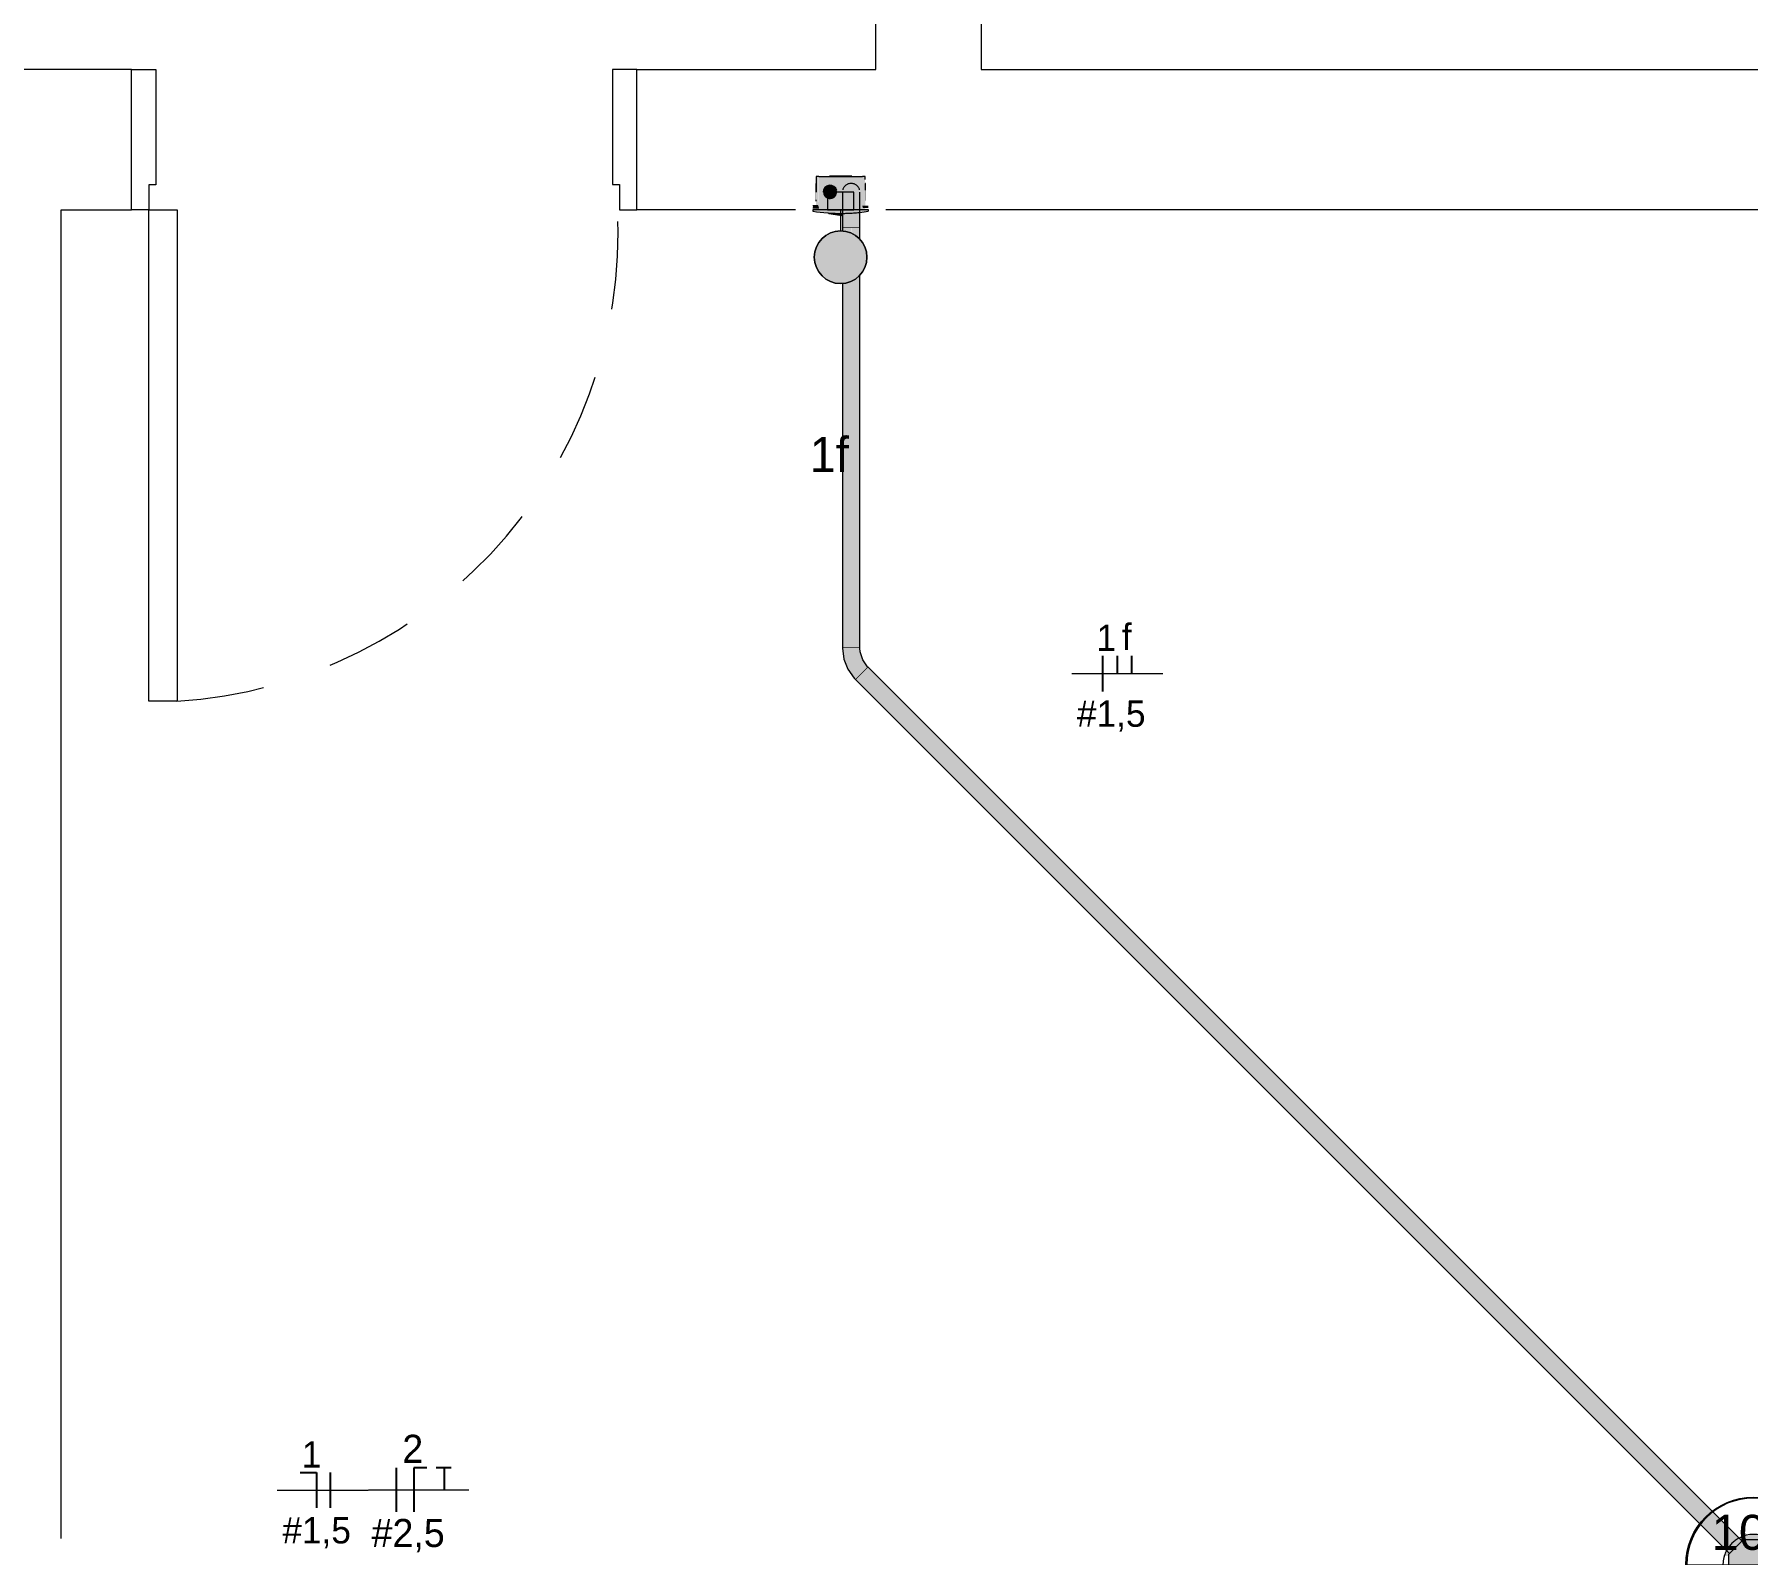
# Model space of a CAD drawing. Header units: metres. Extents: x 42.2 to 73.1, y -1.3 to 59.8.
# Drawn here: x 45.748 to 48.188, y 54.036 to 56.202 of the extents above; entities that cross this region are included whole.
import ezdxf

# ---------------------------------------------------------------- set-up
doc = ezdxf.new("R2010")
doc.units = ezdxf.units.M
doc.linetypes.add('Hidden 1_5', pattern=[0.0022, 0.0015, -0.0007])
doc.linetypes.add('IMPORT-HIDDEN2 _4_', pattern=[0.1875, 0.125, -0.0625])
for name, color, linetype, lineweight in [('A-ANNO-NOTE', 7, 'Continuous', 18), ('A-DETL', 7, 'Hidden 1_5', 18), ('ARQ-PAR', 7, 'Continuous', 18), ('ARQ-POR', 7, 'Continuous', 18), ('Dispositivos elétricos', 7, 'Continuous', 70), ('E-LITE', 7, 'Continuous', 50), ('E-LITE-EQPM-IDEN', 7, 'Continuous', 9), ('E-LITE-IDEN', 7, 'Continuous', 9), ('E-POWR-CNDT', 7, 'Continuous', 35), ('Identificadores de dispositivos elétricos', 7, 'Continuous', 9)]:
    doc.layers.add(name, color=color, linetype=linetype, lineweight=lineweight)
for name, color, linetype, lineweight, true_color in [('BASE ELETRICO__dwg', 7, 'Continuous', 18, 0x767676), ('Fase', 1, 'Continuous', 25, 0xff0000), ('Neutro', 5, 'Continuous', 25, 0x0000ff), ('Terra', 3, 'Continuous', 25, 0x00ff00)]:
    doc.layers.add(name, color=color, linetype=linetype, lineweight=lineweight, true_color=true_color)
doc.styles.add('Arial', font='arial.ttf', dxfattribs={"height": 0.05})
doc.styles.add('Century Gothic', font='GOTHIC.TTF', dxfattribs={"height": 0.05})
doc.styles.add('Century Gothic_1', font='GOTHIC.TTF', dxfattribs={"height": 0.04})
doc.styles.add('Century Gothic_2', font='GOTHIC.TTF', dxfattribs={"height": 0.0375})

# ---------------------------------------------------------------- blocks, each defined once
blk = doc.blocks.new('BASE ELETRICO__dwg-8227098-PLANTA BAIXA - TÉRREO')
at = {"layer": 'ARQ-PAR', "color": 252, "true_color": 0x8e8e8e}
blk.add_line((48.3463, 55.9518), (46.9603, 55.9518), dxfattribs=at)
at = {"layer": 'ARQ-PAR', "color": 252, "true_color": 0x8e8e8e, "flags": 128}
for points in [[(46.8313, 55.9518), (46.6058, 55.9518), (46.6058, 56.1518), (46.9458, 56.1518), (46.9458, 56.2518), (47.0958, 56.2518), (47.0958, 56.1518), (49.2058, 56.1518), (49.2058, 57.741)], [(45.8858, 55.9518), (45.8858, 56.1518), (44.1432, 56.1518)], [(45.7858, 54.0593), (45.7858, 55.9518), (45.8858, 55.9518), (45.8858, 56.1518)]]:
    blk.add_lwpolyline(points, dxfattribs=at)
at = {"layer": 'ARQ-POR', "color": 252, "true_color": 0x8e8e8e, "flags": 128}
for points in [[(45.9208, 56.1518), (45.9208, 55.9876), (45.9108, 55.9876), (45.9108, 55.952), (45.9008, 55.9518), (45.8858, 55.9518), (45.8858, 56.1518), (45.9208, 56.1518)], [(46.5708, 56.1518), (46.5708, 55.9878), (46.5808, 55.9878), (46.5808, 55.9518), (46.5908, 55.9518), (46.6058, 55.9518), (46.6058, 56.1518), (46.5708, 56.1518)], [(45.9508, 55.252), (45.9108, 55.252), (45.9108, 55.9518), (45.9508, 55.9518), (45.9508, 55.252)]]:
    blk.add_lwpolyline(points, dxfattribs=at)
at = {"layer": 'ARQ-POR', "color": 252, "linetype": 'IMPORT-HIDDEN2 _4_', "true_color": 0x8e8e8e}
blk.add_arc((45.9092, 55.9206), 0.6699, 273.5542, 5.7536, dxfattribs=at)
blk = doc.blocks.new('PVC Corrugado Amarelo_Caixa de Octogonal 4x4 - PVC Corrugado Amarelo_Caixa de Octogonal 4x4-V4-PLANTA BAIXA - TÉRREO')
at = {"layer": 'Dispositivos elétricos', "linetype": 'Hidden 1_5', "lineweight": 18, "true_color": 0xffff00}
h = blk.add_hatch(color=2, dxfattribs=at)
h.paths.add_polyline_path([(0, -0.0435), (0.0121, -0.0417), (0.0205, -0.0382), (0.0165, -0.0342), (0.0148, -0.0358), (-0.0148, -0.0358), (-0.0165, -0.0342), (-0.0205, -0.0382), (-0.0113, -0.042), (-0.0032, -0.0431)])
h.paths.add_polyline_path([(0.0382, -0.0205), (0.0415, -0.0125), (0.0358, -0.0125), (0.0358, -0.0148), (0.0342, -0.0165), (0.0371, -0.0194)])
h.paths.add_polyline_path([(-0.0382, -0.0205), (-0.0342, -0.0165), (-0.0358, -0.0148), (-0.0358, -0.0125), (-0.0415, -0.0125), (-0.0388, -0.0191)])
h.paths.add_polyline_path([(-0.0415, 0.0125), (-0.0358, 0.0125), (-0.0358, 0.0148), (-0.0342, 0.0165), (-0.0382, 0.0205), (-0.0409, 0.0139)])
h.paths.add_polyline_path([(0.0358, 0.0125), (0.0415, 0.0125), (0.0382, 0.0205), (0.0342, 0.0165), (0.0358, 0.0148), (0.0358, 0.0139)])
h.paths.add_polyline_path([(-0.0165, 0.0342), (-0.0148, 0.0358), (0.0148, 0.0358), (0.0165, 0.0342), (0.0205, 0.0382), (0.0113, 0.042), (0, 0.0435), (-0.0121, 0.0417), (-0.0205, 0.0382), (-0.0168, 0.0345)])
blk.add_hatch(color=2, dxfattribs=at).paths.add_polyline_path([(0.0113, -0.0358), (0.0148, -0.0358), (0.0358, -0.0148), (0.0358, 0.0148), (0.0148, 0.0358), (-0.0148, 0.0358), (-0.0358, 0.0148), (-0.0358, -0.0148), (-0.0148, -0.0358)])
at = {"layer": 'A-DETL'}
for start, end in [(118.2927, 151.7039), (28.2907, 61.6963), (163.2961, 180), (180, 196.7039), (360, 16.7093), (343.2907, 360), (208.2961, 241.6842), (298.2963, 331.7037)]:
    blk.add_arc((0, 0), 0.0435, start, end, dxfattribs=at)
at = {"layer": 'Dispositivos elétricos', "lineweight": 18}
for p, q in [((-0.0148, 0.0358), (-0.0358, 0.0148)), ((0.0148, 0.0358), (-0.0148, 0.0358)), ((0.0358, 0.0148), (0.0148, 0.0358)), ((-0.0358, 0.0148), (-0.0358, -0.0148)), ((0.0358, -0.0148), (0.0358, 0.0148)), ((-0.0358, -0.0148), (-0.0148, -0.0358)), ((0.0148, -0.0358), (0.0358, -0.0148)), ((-0.0148, -0.0358), (0.0148, -0.0358))]:
    blk.add_line(p, q, dxfattribs=at)
for start, end in [(61.7619, 118.2271), (151.7729, 163.226), (16.7748, 28.2252), (196.774, 208.2252), (331.7692, 343.2252), (241.7497, 298.2308)]:
    blk.add_arc((0, 0), 0.0435, start, end, dxfattribs=at)
blk = doc.blocks.new('1_a_1 Interruptor_Conjunto 4x2 - b_Paralelo-V40-PLANTA BAIXA - TÉRREO')
at = {"layer": 'E-LITE', "lineweight": 18, "true_color": 0xfbfbfb}
h = blk.add_hatch(color=7, dxfattribs=at)
h.paths.add_polyline_path([(0, 0.0051), (-0.0027, 0.0049), (-0.0025, 0), (0.0395, 0), (0.0395, 0.002), (0.0025, 0.0049)])
h.paths.add_polyline_path([(-0.0274, 0.003), (-0.0395, 0.002), (-0.0395, 0), (-0.0274, 0), (-0.0274, 0.0014)])
blk.add_hatch(color=7, dxfattribs=at).paths.add_polyline_path([(-0.0028, 0.0093), (-0.0025, 0.0049), (0, 0.0051), (0.0185, 0.0037), (0.0183, 0.0052), (0.0169, 0.0062), (-0.0026, 0.0092)])
at = {"layer": 'A-DETL'}
blk.add_line((-0.0274, 0), (-0.0027, 0), dxfattribs=at)
blk.add_arc((0, -0.2479), 0.253, 90.6265, 96.2073, dxfattribs=at)
at = {"layer": 'E-LITE', "lineweight": 18}
for p, q in [((-0.0395, 0.002), (-0.0395, 0)), ((-0.0395, 0), (-0.0274, 0)), ((-0.0026, 0), (0, 0)), ((0, 0), (0.0395, 0)), ((0.0395, 0), (0.0395, 0.002))]:
    blk.add_line(p, q, dxfattribs=at)
for start, end in [(96.2185, 98.9698), (81.0302, 90.6153)]:
    blk.add_arc((0, -0.2479), 0.253, start, end, dxfattribs=at)
blk = doc.blocks.new('PVC Corrugado Amarelo_Caixa de Luz 4x2 - PVC Corrugado Amarelo_Caixa de Luz 4x2-V13-PLANTA BAIXA - TÉRREO')
at = {"layer": 'E-POWR-CNDT', "linetype": 'Hidden 1_5', "lineweight": 18, "true_color": 0xffff00}
for points in [[(-0.035, 0.025), (-0.035, 0.0371), (-0.0355, 0.0371), (-0.0355, 0.025)], [(-0.0355, 0.0129), (-0.035, 0.0129), (-0.035, 0.025), (-0.0355, 0.025), (-0.0355, 0.0142)], [(-0.015, 0.015), (-0.0118, 0.0156), (-0.01, 0.0163), (-0.0073, 0.0188), (-0.0062, 0.0204), (-0.0052, 0.0234), (-0.0051, 0.0254), (-0.0056, 0.0282), (-0.0063, 0.03), (-0.0087, 0.0327), (-0.011, 0.0341), (-0.0129, 0.0347), (-0.015, 0.035), (-0.0176, 0.0347), (-0.02, 0.0337), (-0.0221, 0.0321), (-0.0237, 0.03), (-0.0248, 0.0266), (-0.0249, 0.0245), (-0.0244, 0.0218), (-0.0237, 0.02), (-0.0221, 0.0179), (-0.02, 0.0163), (-0.0176, 0.0153)], [(-0.015, 0.0475), (-0.0121, 0.0475), (-0.0121, 0.048), (-0.0155, 0.048), (-0.0155, 0.0475)], [(-0.0062, 0.0475), (0, 0.0475), (0, 0.048), (-0.0121, 0.0478), (-0.0121, 0.0475), (-0.008, 0.0475)], [(0.0088, 0.0475), (0.0121, 0.0476), (0.0121, 0.048), (0, 0.048), (0, 0.0475), (0.008, 0.0475)], [(0.0139, 0.0475), (0.0155, 0.0475), (0.0155, 0.048), (0.0121, 0.048), (0.0121, 0.0475)], [(0.0355, 0.025), (0.0355, 0.0371), (0.035, 0.0371), (0.035, 0.025)], [(0.035, 0.0129), (0.0355, 0.0129), (0.0355, 0.025), (0.035, 0.025), (0.035, 0.0142)], [(-0.0389, 0.0028), (-0.0371, 0.0028), (-0.0371, 0.0058), (-0.0395, 0.0058), (-0.0395, 0.0028)], [(-0.0319, 0.0028), (-0.031, 0.0028), (-0.0313, 0.0058), (-0.0371, 0.0058), (-0.037, 0.0028), (-0.0327, 0.0028)], [(-0.0269, 0.0028), (0, 0.0028), (0, 0.0058), (-0.031, 0.0058), (-0.031, 0.0028), (-0.0275, 0.0028)], [(0.0342, 0.0028), (0.0371, 0.0028), (0.037, 0.0058), (0.031, 0.0058), (0.0313, 0.0028), (0.0331, 0.0028)], [(0.0371, 0.0028), (0.0395, 0.0028), (0.0395, 0.0058), (0.0371, 0.0058), (0.0371, 0.0035)]]:
    blk.add_hatch(color=2, dxfattribs=at).paths.add_polyline_path(points)
h = blk.add_hatch(color=2, dxfattribs=at)
h.paths.add_polyline_path([(-0.0345, 0), (-0.031, 0), (-0.0313, 0.0028), (-0.035, 0.0028), (-0.0349, 0)])
h.paths.add_polyline_path([(-0.035, 0.0058), (-0.031, 0.0058), (-0.0313, 0.0475), (-0.035, 0.0474), (-0.035, 0.007)])
h = blk.add_hatch(color=2, dxfattribs=at)
h.paths.add_polyline_path([(0.0026, 0), (0.0026, 0.0028), (-0.031, 0.0028), (-0.031, 0), (0.0026, 0)])
h.paths.add_polyline_path([(0.0274, 0), (0.031, 0), (0.031, 0.0028), (0.0275, 0.0028), (0.0274, 0.0002)])
h.paths.add_polyline_path([(0.0275, 0.0058), (0.031, 0.0058), (0.031, 0.0475), (-0.031, 0.0475), (-0.031, 0.0058), (0.0026, 0.0058), (0.0028, 0.0189), (0.0025, 0.0251), (0.0029, 0.0282), (0.0042, 0.0313), (0.0065, 0.0341), (0.0088, 0.0358), (0.0118, 0.0371), (0.015, 0.0375), (0.0184, 0.037), (0.0221, 0.0352), (0.024, 0.0336), (0.0259, 0.031), (0.0272, 0.0275), (0.0275, 0.025), (0.0272, 0.0212), (0.0273, 0.0153), (0.0275, 0.0058)])
h.paths.add_polyline_path([(-0.015, 0.015), (-0.0185, 0.0157), (-0.02, 0.0163), (-0.0221, 0.0179), (-0.0237, 0.02), (-0.0248, 0.0235), (-0.025, 0.025), (-0.0247, 0.0276), (-0.0237, 0.03), (-0.0217, 0.0324), (-0.02, 0.0337), (-0.0176, 0.0347), (-0.0143, 0.0349), (-0.0115, 0.0343), (-0.01, 0.0337), (-0.0073, 0.0313), (-0.0063, 0.03), (-0.0053, 0.0276), (-0.005, 0.0247), (-0.0056, 0.0218), (-0.0063, 0.02), (-0.0087, 0.0173), (-0.01, 0.0163), (-0.0124, 0.0153), (-0.0143, 0.0151)])
h = blk.add_hatch(color=2, dxfattribs=at)
h.paths.add_polyline_path([(0.035, 0), (0.0349, 0.0028), (0.031, 0.0028), (0.0313, 0), (0.0349, 0)])
h.paths.add_polyline_path([(0.033, 0.0058), (0.035, 0.0058), (0.0349, 0.0475), (0.031, 0.0475), (0.031, 0.0058), (0.0327, 0.0058)])
h = blk.add_hatch(color=2, dxfattribs=at)
h.paths.add_polyline_path([(0.0024, 0.0028), (0.0026, 0.0028), (0.0026, 0.0058), (0, 0.0058), (0, 0.0028)])
h.paths.add_polyline_path([(0.0275, 0.0028), (0.031, 0.0028), (0.031, 0.0058), (0.0275, 0.0058), (0.0275, 0.0028)])
at = {"layer": 'A-DETL'}
blk.add_arc((0.015, 0.025), 0.0125, 15, 165, dxfattribs=at)
at = {"layer": 'E-POWR-CNDT', "lineweight": 18}
for p, q in [((-0.035, 0.0375), (-0.0355, 0.0375)), ((-0.035, 0.0375), (-0.0355, 0.0375)), ((-0.0355, 0.0375), (-0.0355, 0.025)), ((-0.0355, 0.0375), (-0.0355, 0.0371)), ((-0.035, 0.0475), (-0.035, 0.025)), ((-0.031, 0.0475), (-0.035, 0.0475)), ((-0.031, 0.0475), (0.031, 0.0475)), ((-0.016, 0.048), (-0.016, 0.0475)), ((-0.0122, 0.048), (-0.016, 0.048)), ((-0.0125, 0.048), (-0.0125, 0.0475)), ((0, 0.048), (-0.0125, 0.048)), ((0.0125, 0.048), (0, 0.048)), ((0.016, 0.048), (0.0122, 0.048)), ((0.0125, 0.0475), (0.0125, 0.048)), ((0.016, 0.0475), (0.016, 0.048)), ((0.035, 0.0475), (0.031, 0.0475)), ((0.035, 0.0434), (0.035, 0.0475)), ((0.0355, 0.0375), (0.035, 0.0375)), ((0.0355, 0.0375), (0.035, 0.0375)), ((0.0355, 0.0282), (0.0355, 0.0375)), ((0.0355, 0.0371), (0.0355, 0.0375)), ((-0.0371, 0.0058), (-0.0395, 0.0058)), ((-0.0395, 0.0028), (-0.0371, 0.0028)), ((-0.0327, 0.0058), (-0.0371, 0.0058)), ((-0.0371, 0.0028), (-0.031, 0.0028)), ((-0.0355, 0.0142), (-0.0355, 0.0125)), ((-0.0355, 0.0129), (-0.0355, 0.0125))]:
    blk.add_line(p, q, dxfattribs=at)
blk.add_arc((-0.015, 0.025), 0.01, 15, 180, dxfattribs=at)
blk = doc.blocks.new('Tag de Luminárias de Teto 2 - Tag de Luminárias de Teto 2-3493498-PLANTA BAIXA - TÉRREO')
at = {"layer": 'E-LITE-EQPM-IDEN'}
for p, q in [((-0.003861, 0), (0.003861, 0)), ((-0.0038, 0.00001), (0.0038, 0.00001)), ((0, 0), (0, -0.003861)), ((-0.000039, -0.00001), (-0.0038, -0.00001)), ((-0.000039, -0.00381), (-0.000039, -0.00001)), ((0.000039, -0.00001), (0.000039, -0.00381)), ((0.0038, -0.00001), (0.000039, -0.00001))]:
    blk.add_line(p, q, dxfattribs=at)
blk.add_circle((0, 0), 0.003861, dxfattribs=at)
for centre, start, end in [((0, 0.00001), 360, 180), ((0, -0.00001), 180, 269.41101), ((0, -0.00001), 270.58899, 360)]:
    blk.add_arc(centre, 0.0038, start, end, dxfattribs=at)
blk = doc.blocks.new('Fiação_Tags Lighting Fixture - 1_ FN-3746626-PLANTA BAIXA - TÉRREO')
at = {"layer": 'E-LITE-EQPM-IDEN', "color": 5, "lineweight": 25, "true_color": 0x0000ff}
for p, q in [((-0.001283, -0.001642), (-0.000345, -0.001642)), ((-0.000345, -0.001642), (-0.000345, -0.003664))]:
    blk.add_line(p, q, dxfattribs=at)
at = {"layer": 'E-LITE-EQPM-IDEN', "color": 1, "lineweight": 25, "true_color": 0xff0000}
blk.add_line((0.000434, -0.001642), (0.000434, -0.003658), dxfattribs=at)
at = {"layer": 'E-LITE-EQPM-IDEN'}
blk.add_line((-0.002595, -0.002653), (0.002595, -0.002653), dxfattribs=at)
blk = doc.blocks.new('Fiação_Tags Lighting Fixture - 3_ F_2R-3746624-PLANTA BAIXA - TÉRREO')
at = {"layer": 'E-LITE-EQPM-IDEN', "color": 1, "lineweight": 25, "true_color": 0xff0000}
blk.add_line((-0.000839, -0.001636), (-0.000839, -0.00367), dxfattribs=at)
at = {"layer": 'E-LITE-EQPM-IDEN', "lineweight": 25}
for p, q in [((-0.00001, -0.001642), (-0.00001, -0.002653)), ((0.000818, -0.001642), (0.000818, -0.002653))]:
    blk.add_line(p, q, dxfattribs=at)
at = {"layer": 'E-LITE-EQPM-IDEN'}
blk.add_line((-0.002595, -0.002653), (0.002595, -0.002653), dxfattribs=at)
blk = doc.blocks.new('Fiação_PEX_Tags Eletrical Fixtures - 2_ FNT-4480792-PLANTA BAIXA - TÉRREO')
at = {"layer": 'Fase'}
blk.add_line((-0.000983, 0.00125), (-0.000983, -0.00125), dxfattribs=at)
at = {"layer": 'Identificadores de dispositivos elétricos'}
blk.add_line((-0.002569, 0), (0.003149, 0), dxfattribs=at)
at = {"layer": 'Neutro'}
for p, q in [((0.000017, 0.00125), (0.000017, -0.00125)), ((0.000017, 0.00125), (0.000017, -0.000772)), ((0.000759, 0.00125), (0.000017, 0.00125))]:
    blk.add_line(p, q, dxfattribs=at)
at = {"layer": 'Terra'}
for p, q in [((0.002149, 0.00125), (0.00129, 0.00125)), ((0.001746, 0.00125), (0.001746, 0))]:
    blk.add_line(p, q, dxfattribs=at)

msp = doc.modelspace()

# ---------------------------------------------------------------- hatches: boundary and pattern name
at = {"layer": 'A-ANNO-NOTE'}
msp.add_hatch(color=256, dxfattribs=at).paths.add_polyline_path([(46.8958, 55.8468), (46.9, 55.8471), (46.9042, 55.8478), (46.9076, 55.8487), (46.9128, 55.8509), (46.9178, 55.854), (46.9227, 55.8583), (46.9237, 55.8592), (46.9273, 55.8639), (46.9301, 55.8691), (46.9315, 55.8727), (46.9328, 55.8785), (46.9333, 55.8843), (46.933, 55.8889), (46.9325, 55.8921), (46.9315, 55.8959), (46.9292, 55.9014), (46.9261, 55.9064), (46.9228, 55.9102), (46.9196, 55.9133), (46.9162, 55.9158), (46.9108, 55.9187), (46.9074, 55.92), (46.9017, 55.9214), (46.8958, 55.9218), (46.8938, 55.9218), (46.888, 55.921), (46.8842, 55.92), (46.8788, 55.9177), (46.8738, 55.9147), (46.8707, 55.9122), (46.8679, 55.9094), (46.8644, 55.9048), (46.8615, 55.8996), (46.8598, 55.8947), (46.8588, 55.8902), (46.8583, 55.8843), (46.8584, 55.8824), (46.8591, 55.8765), (46.8601, 55.8727), (46.8624, 55.8673), (46.8655, 55.8623), (46.8679, 55.8592), (46.8707, 55.8565), (46.8754, 55.8529), (46.8805, 55.8501), (46.8842, 55.8487), (46.8899, 55.8473), (46.8938, 55.8469)])
at = {"layer": 'E-POWR-CNDT', "true_color": 0xffff00}
for points in [[(46.8983, 55.9268), (46.9108, 55.9268), (46.9108, 55.9893), (46.9076, 55.9889), (46.9046, 55.9877), (46.9018, 55.9855), (46.9, 55.9831), (46.8986, 55.9794), (46.8983, 55.9749), (46.8986, 55.9648), (46.8984, 55.9517), (46.8986, 55.935), (46.8984, 55.9282)], [(46.9233, 55.9268), (46.9233, 55.9268), (46.923, 55.9405), (46.9232, 55.9652), (46.923, 55.9749), (46.9233, 55.9768), (46.9221, 55.9818), (46.921, 55.9839), (46.9193, 55.9859), (46.9171, 55.9877), (46.913, 55.989), (46.9108, 55.9893), (46.9108, 55.9268), (46.923, 55.9268)], [(46.9, 55.9258), (46.9108, 55.9258), (46.9108, 55.9268), (46.8983, 55.9268), (46.8984, 55.9258), (46.8998, 55.9258)], [(46.9233, 55.9258), (46.9233, 55.9268), (46.9108, 55.9268), (46.9108, 55.9258), (46.923, 55.9258)], [(46.9108, 55.3275), (46.9233, 55.3275), (46.9231, 55.3285), (46.8983, 55.3285), (46.8983, 55.3275), (46.9108, 55.3275)], [(46.9166, 55.2833), (46.9343, 55.301), (46.9262, 55.3132), (46.9232, 55.3275), (46.8983, 55.3275), (46.8999, 55.3139), (46.9037, 55.3024), (46.9096, 55.2918), (46.9162, 55.2838)], [(46.9173, 55.2826), (46.935, 55.3003), (46.9343, 55.301), (46.9166, 55.2833), (46.917, 55.2829)], [(48.1705, 54.0471), (48.1793, 54.056), (47.729, 54.5063), (46.935, 55.3003), (46.9262, 55.2915), (48.1636, 54.054)], [(48.1616, 54.0383), (48.1705, 54.0471), (46.9262, 55.2915), (46.9173, 55.2826), (48.1613, 54.0386)]]:
    msp.add_hatch(color=2, dxfattribs=at).paths.add_polyline_path(points)
h = msp.add_hatch(color=2, dxfattribs=at)
h.paths.add_polyline_path([(46.8983, 55.3285), (46.9108, 55.3285), (46.9108, 55.85), (46.9072, 55.8486), (46.9017, 55.8473), (46.8983, 55.8468), (46.8983, 55.3295)])
h.paths.add_polyline_path([(46.9108, 55.9187), (46.9108, 55.9258), (46.8983, 55.9258), (46.8983, 55.9217), (46.9036, 55.921), (46.9076, 55.9199), (46.9108, 55.9187)])
h = msp.add_hatch(color=2, dxfattribs=at)
h.paths.add_polyline_path([(46.9233, 55.3285), (46.9233, 55.8589), (46.9193, 55.8552), (46.9162, 55.8529), (46.9108, 55.8497), (46.9108, 55.3285), (46.9229, 55.3285)])
h.paths.add_polyline_path([(46.9233, 55.9098), (46.9233, 55.9258), (46.9108, 55.9258), (46.9111, 55.9186), (46.914, 55.917), (46.9178, 55.9147), (46.9228, 55.9102), (46.9229, 55.9102)])

# ---------------------------------------------------------------- linework, layer by layer
at = {"layer": 'A-ANNO-NOTE', "lineweight": 9}
for p, q in [((46.9146, 55.9768), (46.8771, 55.9768)), ((46.8771, 55.9768), (46.8771, 55.9518)), ((46.9146, 55.9518), (46.9146, 55.9768)), ((46.8771, 55.9518), (46.9146, 55.9518)), ((46.8958, 55.9518), (46.8958, 55.9218))]:
    msp.add_line(p, q, dxfattribs=at)
msp.add_circle((46.8958, 55.8843), 0.0375, dxfattribs=at)
for start, end in [(0, 180), (180, 0)]:
    msp.add_arc((46.8958, 55.8843), 0.0375, start, end, dxfattribs=at)
at = {"layer": 'E-POWR-CNDT', "color": 57, "lineweight": 18, "true_color": 0x808040}
for p, q in [((46.8983, 55.9268), (46.8983, 55.9258)), ((46.9233, 55.9258), (46.9233, 55.9268)), ((46.8983, 55.9258), (46.8983, 55.9217)), ((46.9233, 55.9098), (46.9233, 55.9258)), ((46.9233, 55.3285), (46.9233, 55.8589)), ((46.8983, 55.8469), (46.8983, 55.3285)), ((46.8983, 55.3285), (46.8983, 55.3275)), ((46.9233, 55.3275), (46.9233, 55.3285)), ((46.935, 55.3003), (46.9343, 55.301)), ((48.1793, 54.056), (46.935, 55.3003)), ((46.9166, 55.2833), (46.9173, 55.2826)), ((46.9173, 55.2826), (48.1616, 54.0383))]:
    msp.add_line(p, q, dxfattribs=at)
at = {"layer": 'E-POWR-CNDT', "color": 57, "lineweight": 18, "true_color": 0x808040, "flags": 128}
for points in [[(46.8983, 55.9768), (46.8983, 55.9749), (46.8983, 55.9691), (46.8983, 55.9601), (46.8983, 55.9484), (46.8983, 55.935), (46.8983, 55.9268)], [(46.9233, 55.9268), (46.9233, 55.9407), (46.9233, 55.9535), (46.9233, 55.9642), (46.9233, 55.9719), (46.9233, 55.9762), (46.9233, 55.9768)], [(46.8983, 55.3275), (46.9003, 55.312), (46.906, 55.2974), (46.9153, 55.2847), (46.9166, 55.2833)], [(46.9343, 55.301), (46.9272, 55.3109), (46.9236, 55.3225), (46.9233, 55.3275)]]:
    msp.add_lwpolyline(points, dxfattribs=at)

# ---------------------------------------------------------------- block references
at = {"layer": 'A-DETL'}
for name, p in [('PVC Corrugado Amarelo_Caixa de Luz 4x2 - PVC Corrugado Amarelo_Caixa de Luz 4x2-V13-PLANTA BAIXA - TÉRREO', (46.8958, 55.9518)), ('PVC Corrugado Amarelo_Caixa de Octogonal 4x4 - PVC Corrugado Amarelo_Caixa de Octogonal 4x4-V4-PLANTA BAIXA - TÉRREO', (48.1958, 54.0218))]:
    msp.add_blockref(name, p, dxfattribs=at)
at = {"layer": 'A-DETL', "rotation": 180}
msp.add_blockref('1_a_1 Interruptor_Conjunto 4x2 - b_Paralelo-V40-PLANTA BAIXA - TÉRREO', (46.8958, 55.9518), dxfattribs=at)
at = {"layer": 'BASE ELETRICO__dwg', "color": 252, "true_color": 0x8e8e8e}
msp.add_blockref('BASE ELETRICO__dwg-8227098-PLANTA BAIXA - TÉRREO', (0, 0), dxfattribs=at)
at = {"layer": 'E-LITE-EQPM-IDEN', "xscale": 24.99999999999999, "yscale": 24.99999999999999, "zscale": 24.99999999999999}
for name, p in [('Fiação_Tags Lighting Fixture - 3_ F_2R-3746624-PLANTA BAIXA - TÉRREO', (47.2898, 55.3577)), ('Fiação_Tags Lighting Fixture - 1_ FN-3746626-PLANTA BAIXA - TÉRREO', (46.1582, 54.1946)), ('Tag de Luminárias de Teto 2 - Tag de Luminárias de Teto 2-3493498-PLANTA BAIXA - TÉRREO', (48.1958, 54.0218))]:
    msp.add_blockref(name, p, dxfattribs=at)
at = {"layer": 'Identificadores de dispositivos elétricos', "color": 1, "true_color": 0xff0000, "xscale": 24.99999999999999, "yscale": 24.99999999999999, "zscale": 24.99999999999999}
msp.add_blockref('Fiação_PEX_Tags Eletrical Fixtures - 2_ FNT-4480792-PLANTA BAIXA - TÉRREO', (46.2875, 54.1288), dxfattribs=at)

# ---------------------------------------------------------------- texts
at = {"layer": 'E-LITE-EQPM-IDEN', "attachment_point": 1}
for s, insert, char_height, width, style in [('1', (47.2601, 55.361), 0.0375, 0.036076, 'Century Gothic_2'), ('f', (47.2962, 55.3624), 0.0375, 0.020042, 'Century Gothic_2'), ('#1,5', (47.2324, 55.253), 0.0375, 0.136287, 'Century Gothic_2'), ('1', (46.1285, 54.1979), 0.0375, 0.036076, 'Century Gothic_2'), ('#1,5', (46.1008, 54.0899), 0.0375, 0.136287, 'Century Gothic_2'), ('100', (48.1361, 54.0932), 0.05, 0.144304, 'Arial')]:
    msp.add_mtext(s, dxfattribs=dict(at, insert=insert, char_height=char_height, width=width, style=style))
at = {"layer": 'E-LITE-IDEN', "insert": (46.8517, 55.6283), "char_height": 0.05, "width": 0.07616, "attachment_point": 1, "style": 'Century Gothic'}
msp.add_mtext('1f', dxfattribs=at)
at = {"layer": 'Identificadores de dispositivos elétricos', "char_height": 0.04, "attachment_point": 1, "style": 'Century Gothic_1'}
for s, insert, width in [('2', (46.2716, 54.2072), 0.03808), ('#2,5', (46.2279, 54.0873), 0.144304)]:
    msp.add_mtext(s, dxfattribs=dict(at, insert=insert, width=width))

doc.saveas('drawing.dxf')
